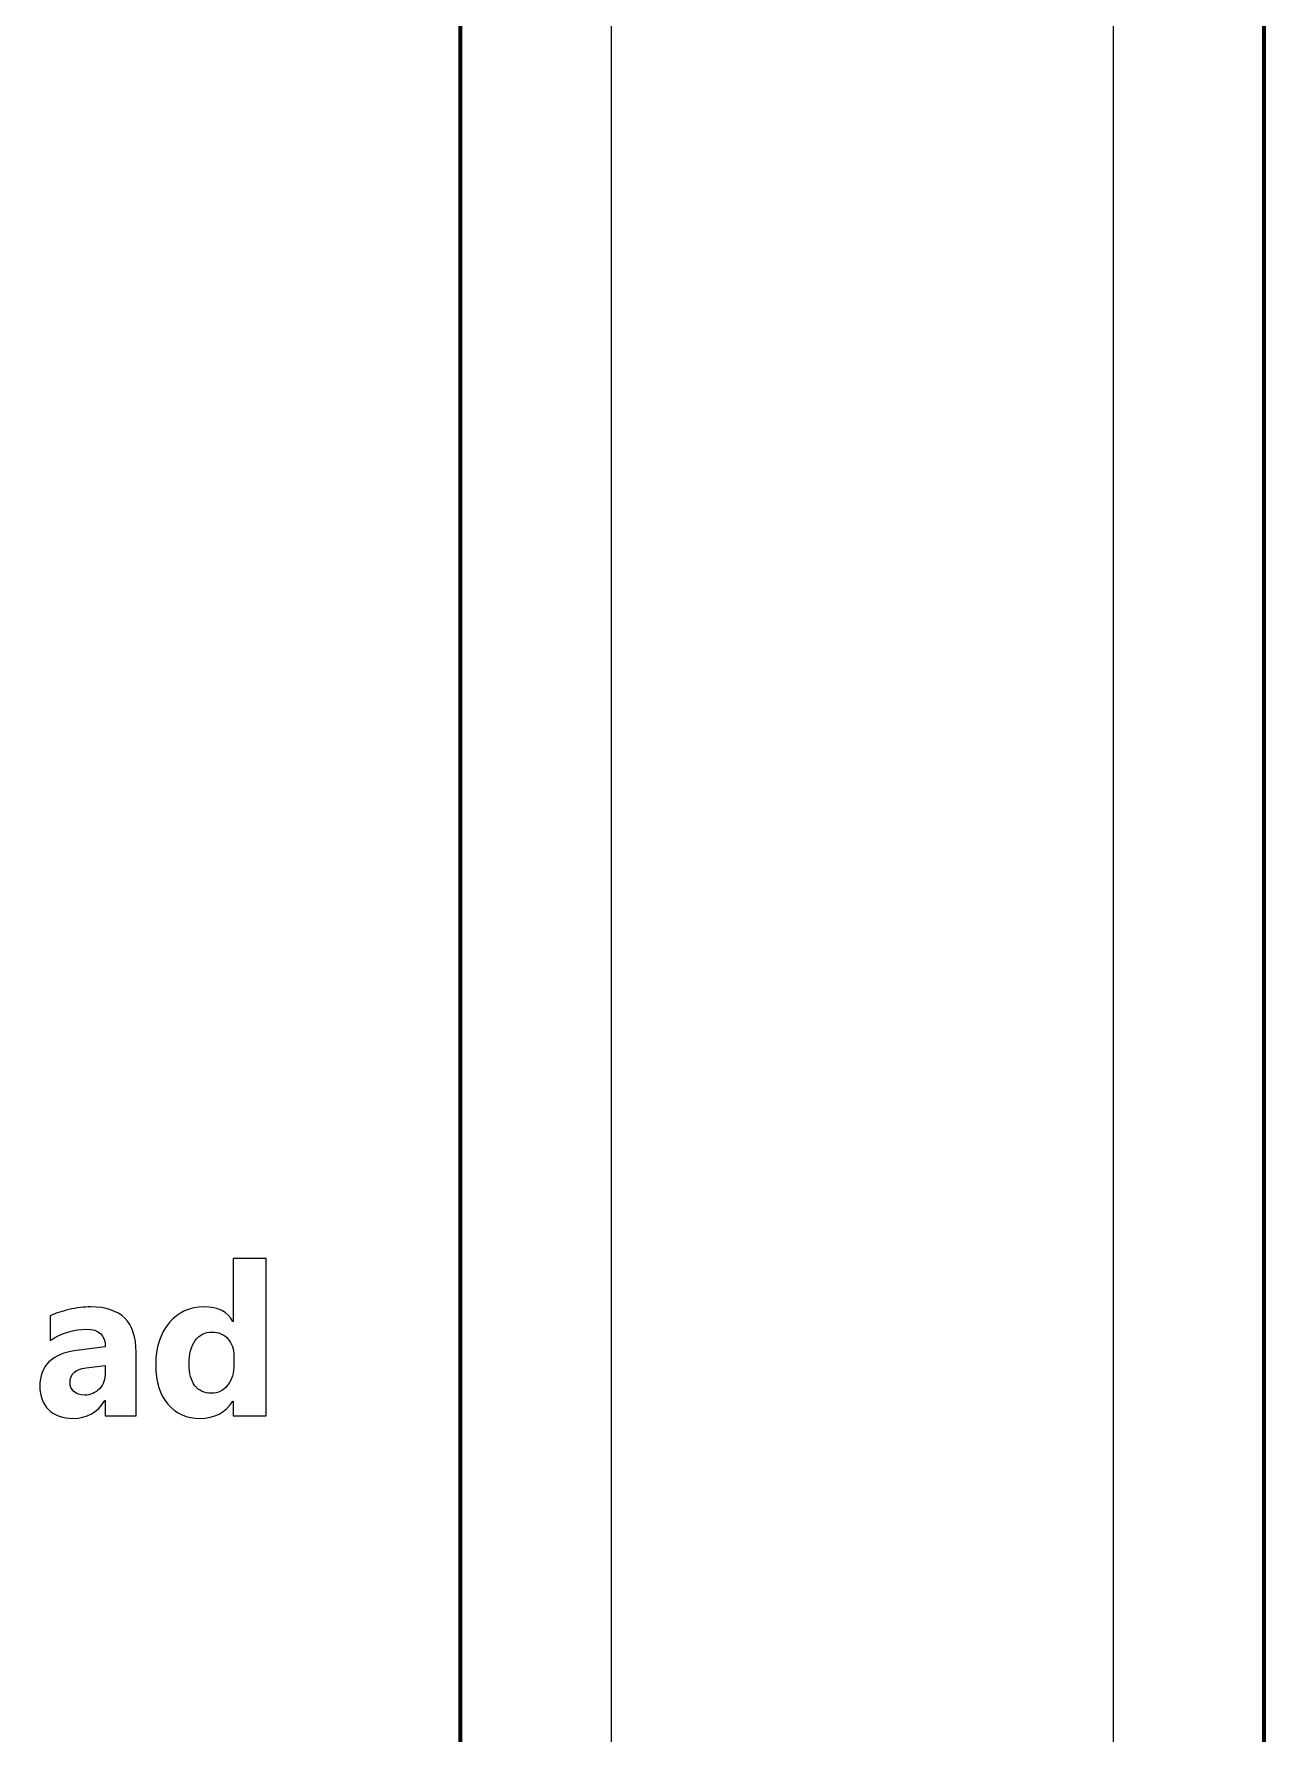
# Model space of a CAD drawing. Header units: centimetres. Extents: x -8 to 8, y -13.2 to 13.9.
# Drawn here: x 2.18 to 5.85, y -3.08 to 2 of the extents above; entities that cross this region are included whole.
import ezdxf

# ---------------------------------------------------------------- set-up
doc = ezdxf.new("R2010")
doc.units = ezdxf.units.CM
doc.header["$MEASUREMENT"] = 0
doc.layers.add('Layer 1', color=7, linetype='Continuous')

msp = doc.modelspace()

# ---------------------------------------------------------------- linework, layer by layer
at = {"layer": 'Layer 1'}
msp.add_lwpolyline([(3.9, -7.80004), (5.4, -7.80004), (5.4, 7.79996), (3.9, 7.79996), (3.9, -7.80004)], close=True, dxfattribs=at)
at = {"layer": 'Layer 1', "lineweight": 100}
for points in [[(-5.85, -7.30005), (-5.85, -7.30005), (-5.85, 7.29995), (-5.85, 7.29995), (-5.85, 7.29995), (-5.85, 7.57609), (-5.62614, 7.79995), (-5.35, 7.79995), (-5.35, 7.79995), (-5.35, 7.79995), (5.35, 7.79995), (5.35, 7.79995), (5.35, 7.79995), (5.62614, 7.79995), (5.85, 7.57609), (5.85, 7.29995), (5.85, 7.29995), (5.85, 7.29995), (5.85, -7.30005), (5.85, -7.30005), (5.85, -7.30005), (5.85, -7.57619), (5.62614, -7.80005), (5.35, -7.80005), (5.35, -7.80005), (5.35, -7.80005), (-5.35, -7.80005), (-5.35, -7.80005), (-5.35, -7.80005), (-5.62614, -7.80005), (-5.85, -7.57619), (-5.85, -7.30005)], [(-5.85, -7.30005), (-5.85, -7.30005), (-5.85, 7.29995), (-5.85, 7.29995), (-5.85, 7.29995), (-5.85, 7.57609), (-5.62614, 7.79995), (-5.35, 7.79995), (-5.35, 7.79995), (-5.35, 7.79995), (2.95, 7.79995), (2.95, 7.79995), (2.95, 7.79995), (3.22614, 7.79995), (3.45, 7.57609), (3.45, 7.29995), (3.45, 7.29995), (3.45, 7.29995), (3.45, -7.30005), (3.45, -7.30005), (3.45, -7.30005), (3.45, -7.57619), (3.22614, -7.80005), (2.95, -7.80005), (2.95, -7.80005), (2.95, -7.80005), (-5.35, -7.80005), (-5.35, -7.80005), (-5.35, -7.80005), (-5.62614, -7.80005), (-5.85, -7.57619), (-5.85, -7.30005)]]:
    msp.add_open_spline(points, degree=3, knots=[0, 0, 0, 0, 0.1111111, 0.1111111, 0.1111111, 0.1111111, 0.2222222, 0.2222222, 0.2222222, 0.2222222, 0.3333333, 0.3333333, 0.3333333, 0.3333333, 0.4444444, 0.4444444, 0.4444444, 0.4444444, 0.5555556, 0.5555556, 0.5555556, 0.5555556, 0.6666667, 0.6666667, 0.6666667, 0.6666667, 0.7777778, 0.7777778, 0.7777778, 0.7777778, 1, 1, 1, 1], dxfattribs=at)
at = {"layer": 'Layer 1'}
for points, knots in [([(2.86924, -2.12712), (2.86924, -2.12712), (2.77124, -2.12712), (2.77124, -2.12712), (2.77124, -2.12712), (2.77124, -2.12712), (2.77124, -2.08341), (2.77124, -2.08341), (2.77124, -2.08341), (2.77124, -2.08341), (2.77008, -2.08341), (2.77008, -2.08341), (2.77008, -2.08341), (2.74775, -2.1177), (2.71494, -2.13485), (2.67176, -2.13485), (2.67176, -2.13485), (2.63207, -2.13485), (2.60011, -2.12088), (2.57598, -2.09283), (2.57598, -2.09283), (2.55175, -2.06489), (2.53968, -2.02573), (2.53968, -1.97546), (2.53968, -1.97546), (2.53968, -1.92297), (2.55302, -1.88096), (2.57968, -1.84931), (2.57968, -1.84931), (2.60635, -1.81767), (2.64128, -1.8019), (2.68446, -1.8019), (2.68446, -1.8019), (2.72542, -1.8019), (2.75388, -1.8165), (2.77008, -1.84593), (2.77008, -1.84593), (2.77008, -1.84593), (2.77124, -1.84593), (2.77124, -1.84593), (2.77124, -1.84593), (2.77124, -1.84593), (2.77124, -1.65712), (2.77124, -1.65712), (2.77124, -1.65712), (2.77124, -1.65712), (2.86924, -1.65712), (2.86924, -1.65712), (2.86924, -1.65712), (2.86924, -1.65712), (2.86924, -2.12712), (2.86924, -2.12712)], [0, 0, 0, 0, 0.0714286, 0.0714286, 0.0714286, 0.0714286, 0.1428571, 0.1428571, 0.1428571, 0.1428571, 0.2142857, 0.2142857, 0.2142857, 0.2142857, 0.2857143, 0.2857143, 0.2857143, 0.2857143, 0.3571429, 0.3571429, 0.3571429, 0.3571429, 0.4285714, 0.4285714, 0.4285714, 0.4285714, 0.5, 0.5, 0.5, 0.5, 0.5714286, 0.5714286, 0.5714286, 0.5714286, 0.6428571, 0.6428571, 0.6428571, 0.6428571, 0.7142857, 0.7142857, 0.7142857, 0.7142857, 0.7857143, 0.7857143, 0.7857143, 0.7857143, 0.8571429, 0.8571429, 0.8571429, 0.8571429, 1, 1, 1, 1]), ([(2.48105, -2.12712), (2.48105, -2.12712), (2.38834, -2.12712), (2.38834, -2.12712), (2.38834, -2.12712), (2.38834, -2.12712), (2.38834, -2.08151), (2.38834, -2.08151), (2.38834, -2.08151), (2.38834, -2.08151), (2.38707, -2.08151), (2.38707, -2.08151), (2.38707, -2.08151), (2.3658, -2.11707), (2.33426, -2.13485), (2.29246, -2.13485), (2.29246, -2.13485), (2.26166, -2.13485), (2.23743, -2.12617), (2.21975, -2.10871), (2.21975, -2.10871), (2.20208, -2.09124), (2.19329, -2.06785), (2.19329, -2.03875), (2.19329, -2.03875), (2.19329, -1.97716), (2.22981, -1.9416), (2.30272, -1.93207), (2.30272, -1.93207), (2.30272, -1.93207), (2.38898, -1.92064), (2.38898, -1.92064), (2.38898, -1.92064), (2.38898, -1.88593), (2.37014, -1.86857), (2.33246, -1.86857), (2.33246, -1.86857), (2.29468, -1.86857), (2.2587, -1.87979), (2.22462, -1.90233), (2.22462, -1.90233), (2.22462, -1.90233), (2.22462, -1.82857), (2.22462, -1.82857), (2.22462, -1.82857), (2.23827, -1.82148), (2.2569, -1.81534), (2.28061, -1.80994), (2.28061, -1.80994), (2.30421, -1.80455), (2.3258, -1.8019), (2.34527, -1.8019), (2.34527, -1.8019), (2.43575, -1.8019), (2.48105, -1.84709), (2.48105, -1.93736), (2.48105, -1.93736), (2.48105, -1.93736), (2.48105, -2.12712), (2.48105, -2.12712)], [0, 0, 0, 0, 0.0625, 0.0625, 0.0625, 0.0625, 0.125, 0.125, 0.125, 0.125, 0.1875, 0.1875, 0.1875, 0.1875, 0.25, 0.25, 0.25, 0.25, 0.3125, 0.3125, 0.3125, 0.3125, 0.375, 0.375, 0.375, 0.375, 0.4375, 0.4375, 0.4375, 0.4375, 0.5, 0.5, 0.5, 0.5, 0.5625, 0.5625, 0.5625, 0.5625, 0.625, 0.625, 0.625, 0.625, 0.6875, 0.6875, 0.6875, 0.6875, 0.75, 0.75, 0.75, 0.75, 0.8125, 0.8125, 0.8125, 0.8125, 0.875, 0.875, 0.875, 0.875, 1, 1, 1, 1]), ([(2.77315, -1.97271), (2.77315, -1.97271), (2.77315, -1.94879), (2.77315, -1.94879), (2.77315, -1.94879), (2.77315, -1.92816), (2.76711, -1.91101), (2.75515, -1.89736), (2.75515, -1.89736), (2.74319, -1.88371), (2.72753, -1.87693), (2.70838, -1.87693), (2.70838, -1.87693), (2.68668, -1.87693), (2.66964, -1.8854), (2.65747, -1.90244), (2.65747, -1.90244), (2.6453, -1.91958), (2.63916, -1.94297), (2.63916, -1.97271), (2.63916, -1.97271), (2.63916, -2.00065), (2.64509, -2.02213), (2.65684, -2.03716), (2.65684, -2.03716), (2.66869, -2.0523), (2.68499, -2.05981), (2.70584, -2.05981), (2.70584, -2.05981), (2.72573, -2.05981), (2.74192, -2.05187), (2.75441, -2.036), (2.75441, -2.036), (2.7669, -2.02002), (2.77315, -1.99896), (2.77315, -1.97271)], [0, 0, 0, 0, 0.1, 0.1, 0.1, 0.1, 0.2, 0.2, 0.2, 0.2, 0.3, 0.3, 0.3, 0.3, 0.4, 0.4, 0.4, 0.4, 0.5, 0.5, 0.5, 0.5, 0.6, 0.6, 0.6, 0.6, 0.7, 0.7, 0.7, 0.7, 0.8, 0.8, 0.8, 0.8, 1, 1, 1, 1]), ([(2.38898, -1.99811), (2.38898, -1.99811), (2.38898, -1.97673), (2.38898, -1.97673), (2.38898, -1.97673), (2.38898, -1.97673), (2.3313, -1.98414), (2.3313, -1.98414), (2.3313, -1.98414), (2.29944, -1.98827), (2.28357, -2.00266), (2.28357, -2.02732), (2.28357, -2.02732), (2.28357, -2.03843), (2.28738, -2.04764), (2.2951, -2.05473), (2.2951, -2.05473), (2.30294, -2.06182), (2.31341, -2.06542), (2.32664, -2.06542), (2.32664, -2.06542), (2.34506, -2.06542), (2.35998, -2.05907), (2.37162, -2.04637), (2.37162, -2.04637), (2.38316, -2.03367), (2.38898, -2.01758), (2.38898, -1.99811)], [0, 0, 0, 0, 0.125, 0.125, 0.125, 0.125, 0.25, 0.25, 0.25, 0.25, 0.375, 0.375, 0.375, 0.375, 0.5, 0.5, 0.5, 0.5, 0.625, 0.625, 0.625, 0.625, 0.75, 0.75, 0.75, 0.75, 1, 1, 1, 1])]:
    msp.add_open_spline(points, degree=3, knots=knots, dxfattribs=at)

doc.saveas('drawing.dxf')
